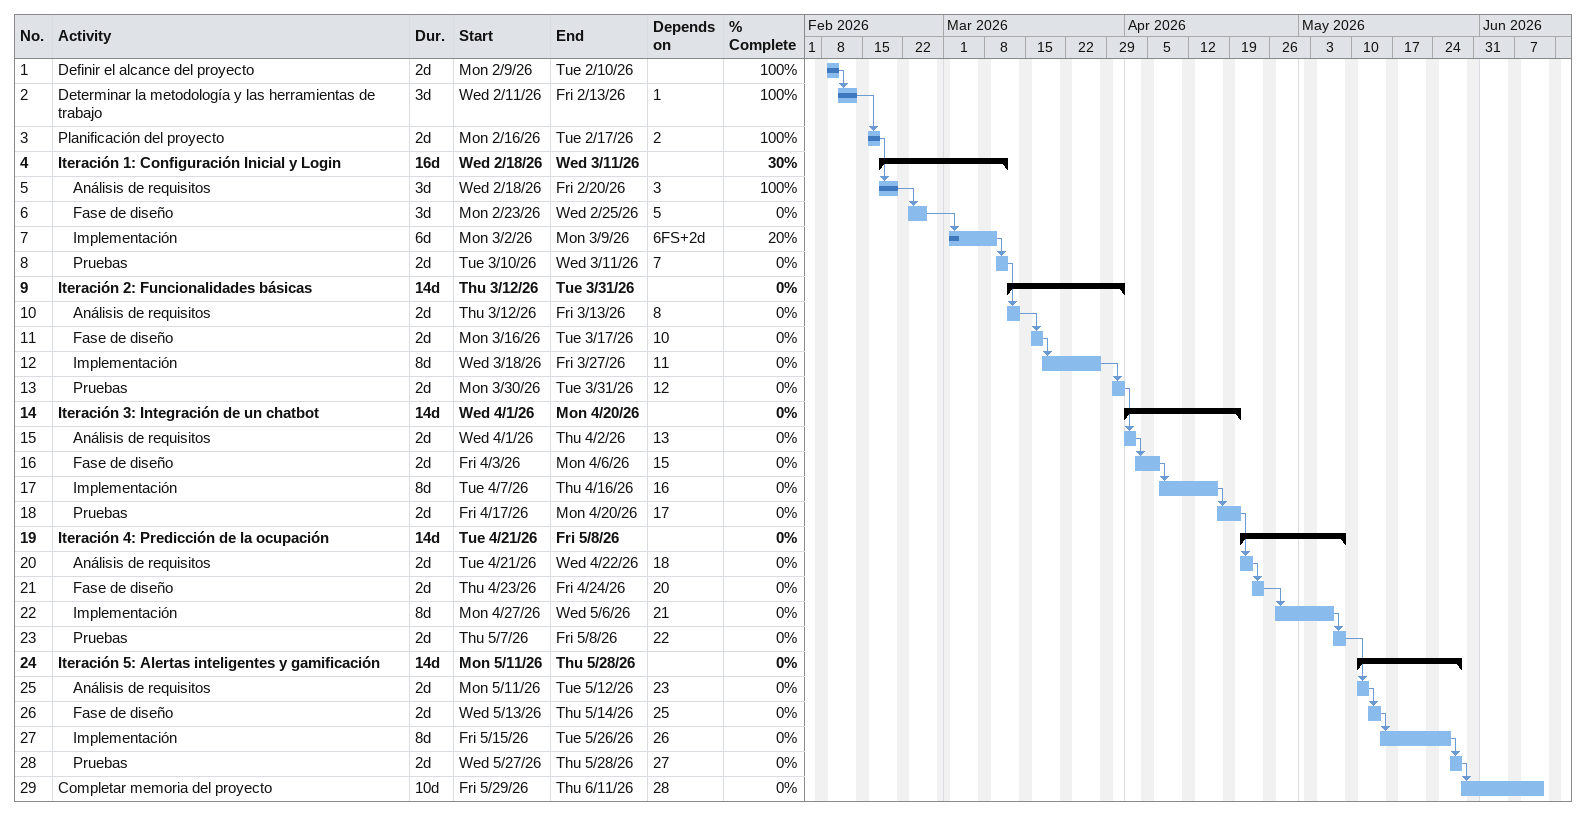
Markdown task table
| ID | Level | Task | Duration | Start | Finish | Predecessors | % complete |
|---|---|---|---|---|---|---|---|
| 1 | 1 | Definir el alcance del proyecto | 2d | 2026-02-09 | 2026-02-10 |  | 100 |
| 2 | 1 | Determinar la metodología y las herramientas de trabajo | 3d | 2026-02-11 | 2026-02-13 | 1 | 100 |
| 3 | 1 | Planificación del proyecto | 2d | 2026-02-16 | 2026-02-17 | 2 | 100 |
| 4 | 1 | **Iteración 1: Configuración Inicial y Login** | 16d | 2026-02-18 | 2026-03-11 |  | 30 |
| 5 | 2 | Análisis de requisitos | 3d | 2026-02-18 | 2026-02-20 | 3 | 100 |
| 6 | 2 | Fase de diseño | 3d | 2026-02-23 | 2026-02-25 | 5 | 0 |
| 7 | 2 | Implementación | 6d | 2026-03-02 | 2026-03-09 | 6FS+2d | 20 |
| 8 | 2 | Pruebas | 2d | 2026-03-10 | 2026-03-11 | 7 | 0 |
| 9 | 1 | **Iteración 2: Funcionalidades básicas** | 14d | 2026-03-12 | 2026-03-31 |  | 0 |
| 10 | 2 | Análisis de requisitos | 2d | 2026-03-12 | 2026-03-13 | 8 | 0 |
| 11 | 2 | Fase de diseño | 2d | 2026-03-16 | 2026-03-17 | 10 | 0 |
| 12 | 2 | Implementación | 8d | 2026-03-18 | 2026-03-27 | 11 | 0 |
| 13 | 2 | Pruebas | 2d | 2026-03-30 | 2026-03-31 | 12 | 0 |
| 14 | 1 | **Iteración 3: Integración de un chatbot** | 14d | 2026-04-01 | 2026-04-20 |  | 0 |
| 15 | 2 | Análisis de requisitos | 2d | 2026-04-01 | 2026-04-02 | 13 | 0 |
| 16 | 2 | Fase de diseño | 2d | 2026-04-03 | 2026-04-06 | 15 | 0 |
| 17 | 2 | Implementación | 8d | 2026-04-07 | 2026-04-16 | 16 | 0 |
| 18 | 2 | Pruebas | 2d | 2026-04-17 | 2026-04-20 | 17 | 0 |
| 19 | 1 | **Iteración 4: Predicción de la ocupación** | 14d | 2026-04-21 | 2026-05-08 |  | 0 |
| 20 | 2 | Análisis de requisitos | 2d | 2026-04-21 | 2026-04-22 | 18 | 0 |
| 21 | 2 | Fase de diseño | 2d | 2026-04-23 | 2026-04-24 | 20 | 0 |
| 22 | 2 | Implementación | 8d | 2026-04-27 | 2026-05-06 | 21 | 0 |
| 23 | 2 | Pruebas | 2d | 2026-05-07 | 2026-05-08 | 22 | 0 |
| 24 | 1 | **Iteración 5: Alertas inteligentes y gamificación** | 14d | 2026-05-11 | 2026-05-28 |  | 0 |
| 25 | 2 | Análisis de requisitos | 2d | 2026-05-11 | 2026-05-12 | 23 | 0 |
| 26 | 2 | Fase de diseño | 2d | 2026-05-13 | 2026-05-14 | 25 | 0 |
| 27 | 2 | Implementación | 8d | 2026-05-15 | 2026-05-26 | 26 | 0 |
| 28 | 2 | Pruebas | 2d | 2026-05-27 | 2026-05-28 | 27 | 0 |
| 29 | 1 | Completar memoria del proyecto | 10d | 2026-05-29 | 2026-06-11 | 28 | 0 |
